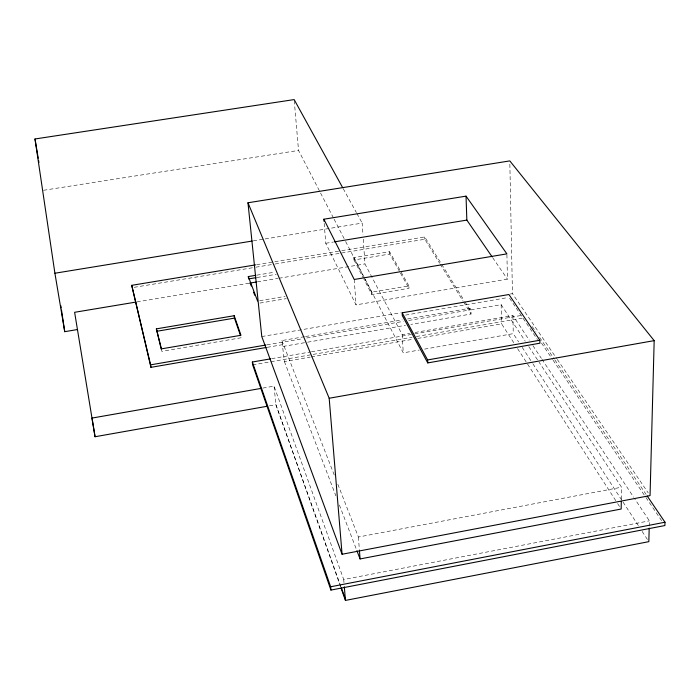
<?xml version="1.0" encoding="UTF-8"?>
<svg xmlns="http://www.w3.org/2000/svg" width="700" height="700" viewBox="0 0 700 700"><rect width="100%" height="100%" fill="white"/><g stroke="black" fill="none" stroke-linecap="round" stroke-linejoin="round"><path stroke-width="0.53" stroke-dasharray="3.5 2.62" d="M621.337 499.214L621.53 487.209L539.07 362.18M649.25 526.05L649.381 520.844L634.296 498.155M262.876 388.089L274.041 386.129L343.717 579.504L649.381 520.844M337.855 484.278L358.4 537.023L621.53 487.209M269.447 405.86L275.914 404.723L341.04 586.959M365.164 279.239L403.244 352.844L419.265 350.044M424.602 349.116L513.258 333.637L518.621 341.88M363.274 239.216L364.945 263.926L402.211 334.688L409.736 333.392M415.109 332.456L512.89 315.534L529.296 340.209M271.705 358.662L310.406 351.96M311.483 351.767L413.613 334.084M414.689 333.9L521.124 315.473M252.665 364.892L269.894 361.909M270.97 361.716L412.037 337.26M416.342 336.507L524.396 317.774M304.439 336.691L281.881 340.567L284.401 361.567L310.214 357.088M311.29 356.904L413.429 339.176M417.734 338.424L501.602 323.864L514.028 343.114M261.783 336.551L400.566 312.795M510.3 294.009L512.452 293.641L556.684 358.549M405.554 315.105L507.92 297.561M305.515 336.507L402.203 319.9M407.575 318.973L469.884 308.271L470.89 309.89L471.03 314.029L410.839 324.398M266.954 344.838L302.444 338.739M306.74 337.995L403.366 321.379M408.739 320.46L469.936 309.934L469.884 308.271M470.89 309.89L501.148 304.684L525.219 341.189M267.207 347.322L282.284 344.724M282.949 346.439L306.591 342.361M307.668 342.178L405.466 325.325M324.188 223.405L325.762 243.276L356.037 304.885L507.439 279.16L506.896 253.864M259.709 300.676L285.031 296.415M259.954 303.074L286.309 298.637M408.87 285.854L389.567 251.694L353.832 257.618L371.683 292.136L408.87 285.854L409.001 288.269L371.84 294.551L363.912 279.178M256.83 275.144L274.916 272.142M353.832 257.618L353.999 259.963L389.707 254.03L399.892 272.099M257.066 277.498L276.211 274.312M136.99 301.901L249.891 283.089M257.416 281.838L277.848 278.434M278.924 278.259L364.945 263.926M325.762 243.276L333.305 242.043M256.672 264.688L340.69 250.81M341.766 250.635L424.707 236.932L464.214 300.694M134.216 287.315L254.765 267.374M255.841 267.199L274.137 264.171M275.214 263.996L424.812 239.251L439.652 263.252M253.295 240.87L264.075 239.111M265.151 238.936L362.189 223.107L362.985 234.92M43.584 190.278L298.533 150.439L333.602 218.234M492.677 257.679L507.439 279.16M557.296 359.45L648.218 492.879M532.298 326.629L535.964 332.036M539.639 337.444L554.312 359.082M554.925 359.984L646.039 494.296M541.503 343.07L552.492 359.328M553.105 360.229L645.347 496.633M645.96 497.534L662.454 521.929M509.6 298.27L515.664 307.256M516.267 308.158L537.477 339.605M532.91 345.651L541.363 358.365M541.966 359.275L633.692 497.245M528.832 346.666L538.466 361.27M522.209 347.366L532.35 362.933M532.945 363.851L622.449 501.183M623.053 502.101L638.566 525.91M642.145 531.396L648.707 541.468M517.58 348.618L617.032 502.617M617.619 503.536L620.576 508.113M464.782 301.621L469.936 309.934M440.221 264.18L463.041 301.105M463.61 302.033L471.03 314.029M400.426 273.053L409.001 288.269M343.201 188.633L356.387 212.572M356.912 213.526L362.189 223.107M334.101 219.196L345.126 240.502M345.625 241.474L364.665 278.276M353.999 259.963L363.414 278.224M281.881 340.567L334.294 475.151M284.401 361.567L335.886 495.863M339.395 505.015L356.947 550.804M340.69 587.02L275.914 404.723L274.041 386.129M161.438 348.863L161.779 351.33L241.237 337.741L240.966 335.283M294.262 100.669L298.533 150.439M343.717 579.504L343.98 582.645M358.4 537.023L359.354 549.544M354.226 279.475L356.037 304.885M371.683 292.136L371.84 294.551M389.567 251.694L389.707 254.03M402.211 334.688L403.244 352.844M424.707 236.932L424.812 239.251M501.148 304.684L501.602 323.864M509.863 164.168L512.452 293.641M512.89 315.534L513.258 333.637"/><path stroke-width="1.05" d="M621.303 501.392L621.171 509.031L360.071 558.941L356.947 550.804M341.058 588.053L345.45 600.416L648.83 541.66L649.189 528.133M654.176 340.629L650.055 495.591L342.072 554.251L261.783 336.551L247.975 202.773L509.801 160.904L654.176 340.629L329.184 398.248L247.975 202.773M647.264 496.099L665 522.235L664.895 525.543L330.942 590.082L252.665 364.892L252.35 362.014L270.629 358.846M252.35 362.014L330.654 586.766L665 522.235M135.914 302.085L74.62 312.296L95.051 436.739L267.295 406.245M260.846 388.447L91.998 418.075L95.051 436.739M402.168 312.795L427.613 359.94L539.866 340.235L539.901 343.201L427.761 362.915L402.325 315.665L402.168 312.795L508.935 294.516L539.866 340.235M255.596 264.871L131.731 285.329L150.588 364.849L265.877 345.021M131.731 285.329L150.938 367.342L266.131 347.506M342.676 187.679L294.166 99.584L35 138.976L54.906 273.236L64.733 331.678L77.446 329.543M156.371 328.869L234.194 315.709L240.966 335.283L161.438 348.863L156.371 328.869L161.245 349.221M156.713 331.293L234.465 318.132L240.529 335.676M248.483 278.127L248.316 276.561L255.763 275.319M248.561 278.915L256.007 277.672M249.891 283.089L256.34 282.021M334.381 241.868L466.847 220.089L492.065 256.786M54.906 273.236L252.21 241.045M323.855 219.222L466.034 196.14L506.896 253.864L354.226 279.475L323.855 219.222L324.021 221.314M248.316 276.561L257.591 301.026M250.11 283.001L251.274 286.064M253.593 292.189L254.748 295.26M341.408 587.983L345.45 599.314M35 138.976L38.22 158.218M38.579 160.352L38.929 162.487M60.856 305.777L61.18 307.939M61.504 310.091L64.733 331.678M150.588 364.849L150.938 367.342M234.194 315.709L234.465 318.132M330.654 586.766L330.942 590.082M329.184 398.248L342.072 554.251M344.321 586.827L345.45 600.416M359.433 550.594L360.071 558.941M427.613 359.94L427.761 362.915M466.034 196.14L466.847 220.089"/></g></svg>
